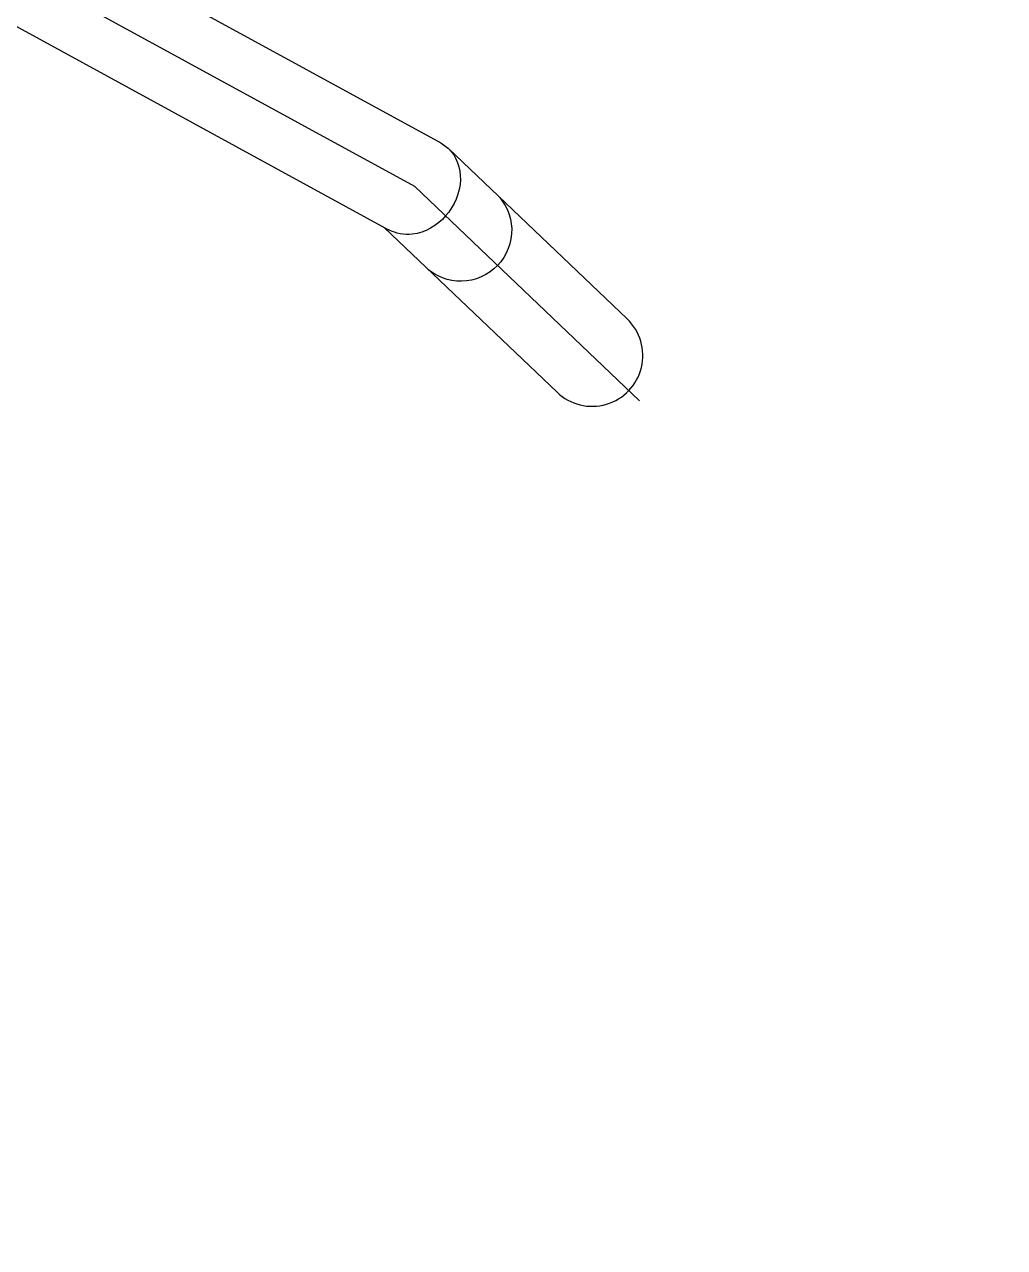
# Model space of a CAD drawing. Header units: millimetres. Extents: x 1145859089 to 1147511753, y -1047484727 to -1047247487.
# Drawn here: x 1146000914.4 to 1146001242.8, y -1047437027.5 to -1047436617.9 of the extents above; entities that cross this region are included whole.
import ezdxf
from ezdxf.xclip import XClip

# ---------------------------------------------------------------- set-up
doc = ezdxf.new("R2010")
doc.units = ezdxf.units.MM
doc.header["$LTSCALE"] = 100
doc.header["$MEASUREMENT"] = 0
doc.header["$XCLIPFRAME"] = 2
doc.linetypes.add('단지배치도$0$CENTER', pattern=[31, 30, -0.5, 0, -0.5])
doc.layers.get('0').update_dxf_attribs({"linetype": 'CONTINUOUS'})
doc.layers.add('XREF', color=135, linetype='CONTINUOUS')
doc.layers.add('단지배치도$0$W240910', color=135, linetype='CONTINUOUS')

# ---------------------------------------------------------------- blocks, each defined once
blk = doc.blocks.new('단지배치도$0$zw$9902')
at = {"layer": '단지배치도$0$W240910', "linetype": 'ByBlock', "ltscale": 20}
for p, q in [((62594.31, -65114.16), (62913.12, -65288.24)), ((62895.65, -65317.44), (62578, -65144)), ((62913.12, -65288.24), (62915.62, -65290.07)), ((62975.49, -65347.15), (62915.62, -65290.07)), ((62952.03, -65371.76), (62894.26, -65316.68))]:
    blk.add_line(p, q, dxfattribs=at)
at = {"layer": '단지배치도$0$W240910', "linetype": '단지배치도$0$CENTER'}
for p, q in [((62904.37, -65302.83), (62586.15, -65129.08)), ((62979.68, -65374.63), (62904.37, -65302.83))]:
    blk.add_line(p, q, dxfattribs=at)
at = {"layer": '단지배치도$0$W240910'}
for radius in [11431.38, 11931.38]:
    blk.add_arc((57394.29, -57699.4), radius, 251.62775, 321.418131, dxfattribs=at)
at = {"layer": '단지배치도$0$W240910', "linetype": 'ByBlock', "ltscale": 20}
blk.add_arc((62963.76, -65359.45), 17, 226.3647, 46.3647, dxfattribs=at)
for points, start_tangent, end_tangent in [([(62915.62, -65290.07), (62919.63, -65300.54)], (0.72972, -0.683746), (-0.016239, -0.999868)), ([(62919.63, -65300.54), (62914.7, -65312.68)], (-0.016239, -0.999868), (-0.661002, -0.750384)), ([(62931.71, -65305.41), (62936.84, -65316.95), (62932.1, -65329.27)], (0.723747, -0.690066), (-0.690066, -0.723747)), ([(62914.7, -65312.68), (62903.51, -65318.85), (62895.68, -65317.39)], (-0.661002, -0.750384), (-0.887144, 0.461492)), ([(62932.1, -65329.27), (62920.02, -65334.59), (62908.25, -65330.02)], (-0.690066, -0.723747), (-0.723747, 0.690066))]:
    blk.add_spline(points, degree=3, dxfattribs=dict(at, start_tangent=start_tangent, end_tangent=end_tangent))
blk = doc.blocks.new('단지배치도')
blk.add_blockref('단지배치도$0$zw$9902', (141034.19, 142437.16))

msp = doc.modelspace()

# ---------------------------------------------------------------- block references
at = {"layer": 'XREF'}
ref = msp.add_blockref('단지배치도', (1145797106.633357, -1047513806.462535), dxfattribs=at)
XClip(ref).set_block_clipping_path([(72982.4064819524, 34919.7593965302), (360382.4067475507, 255319.7593436702)])

doc.saveas('drawing.dxf')
